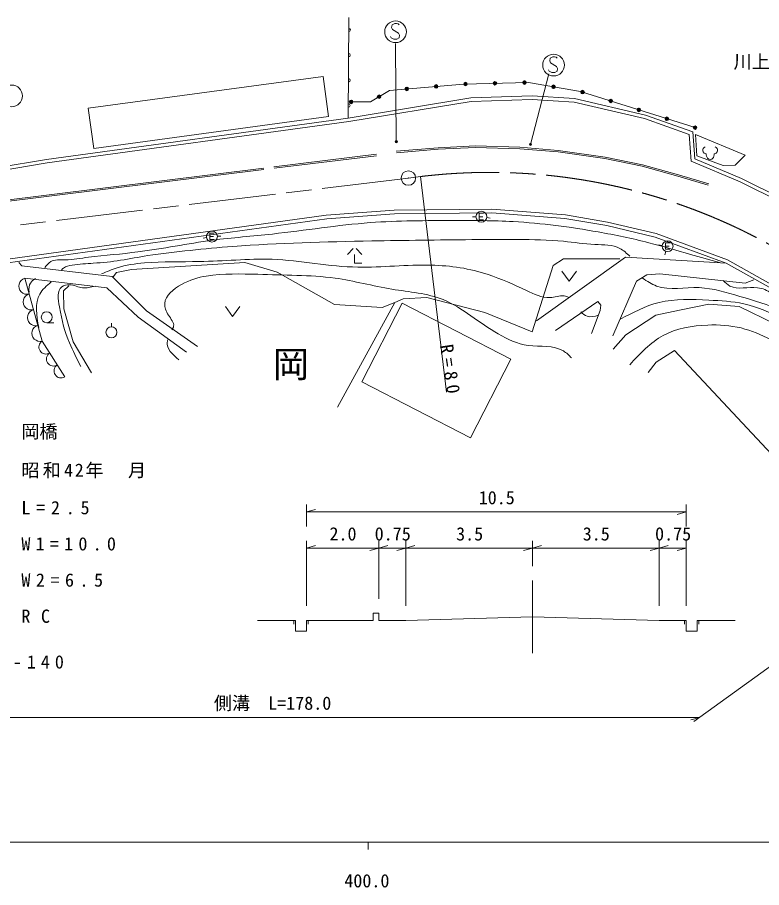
# Model space of a CAD drawing. Units: millimetres, scale not verified. Extents: x 40000 to 680000, y 20000 to 380000.
# Drawn here: x 419546 to 522396, y 198715 to 318946 of the extents above; entities that cross this region are included whole.
import ezdxf
from ezdxf.enums import TextEntityAlignment as Align

# ---------------------------------------------------------------- set-up
doc = ezdxf.new("R2010")
doc.units = ezdxf.units.MM
doc.header["$LTSCALE"] = 1000
doc.linetypes.add('CHAIN', pattern=[18.5, 12, -1.5, 3.5, -1.5])
for name, color, linetype, lineweight in [('M-BGD', 7, 'Continuous', 13), ('M-BMK', 2, 'CHAIN', 13), ('M-BMK-SRVR', 3, 'Continuous', 13), ('M-STR-HTXT', 7, 'Continuous', 13), ('M-STR-STR1', 1, 'Continuous', 13), ('M-STR-STRC', 7, 'Continuous', 13), ('M-TTL-BAND', 7, 'Continuous', 13)]:
    doc.layers.add(name, color=color, linetype=linetype, lineweight=lineweight)
doc.layers.add('M-BMK-HTXT', color=7, linetype='Continuous')
doc.styles.add('ＭＳ ゴシック', font='')
doc.styles.get('ＭＳ ゴシック').set_extended_font_data('MS Gothic')

msp = doc.modelspace()

# ---------------------------------------------------------------- linework, layer by layer
at = {"layer": 'M-BGD'}
for p, q in [((465333, 318946), (465265, 305039)), ((429340, 306393), (461788, 310790)), ((461788, 310790), (462539, 305251)), ((470959, 308865), (481192, 309736)), ((481192, 309736), (490192, 309953)), ((490192, 309953), (497376, 308719)), ((465265, 305039), (482222, 307820)), ((468347, 307268), (470959, 308865)), ((482222, 307820), (490697, 308088)), ((490697, 308088), (496543, 307742)), ((497376, 308719), (513197, 303712)), ((465345, 304545), (482270, 307322)), ((465662, 307268), (468347, 307268)), ((482270, 307322), (490690, 307588)), ((490690, 307588), (496471, 307246)), ((496471, 307246), (506207, 304964)), ((496543, 307742), (506349, 305444)), ((430090, 300855), (429340, 306393)), ((506349, 305444), (512882, 303119)), ((423571, 299334), (465278, 305041)), ((423647, 298840), (465345, 304545)), ((462539, 305251), (430090, 300855)), ((506207, 304964), (512407, 302758)), ((512882, 303119), (513150, 299410)), ((512407, 302758), (512673, 299068)), ((513245, 302771), (520126, 299891)), ((513245, 302771), (513464, 299803)), ((471907, 300450), (477696, 300932)), ((471924, 300250), (477709, 300732)), ((477696, 300932), (482862, 301192)), ((477709, 300732), (482864, 300992)), ((482862, 301192), (488995, 301006)), ((482864, 300992), (488983, 300806)), ((488983, 300806), (494263, 300361)), ((488995, 301006), (494286, 300560)), ((514335, 300846), (514295, 300686)), ((514295, 300686), (514295, 300526)), ((514455, 300966), (514335, 300846)), ((514615, 301046), (514455, 300966)), ((516135, 300966), (515975, 301046)), ((516255, 300846), (516135, 300966)), ((516295, 300686), (516255, 300846)), ((516295, 300526), (516295, 300686)), ((454988, 298298), (469155, 300041)), ((455012, 298099), (469179, 299842)), ((494263, 300361), (500753, 299434)), ((494286, 300560), (500787, 299631)), ((500753, 299434), (505908, 298396)), ((500787, 299631), (505955, 298591)), ((513150, 299410), (519628, 296670)), ((517092, 298484), (513464, 299803)), ((514295, 300526), (514335, 300366)), ((514335, 300366), (514455, 300206)), ((514455, 300206), (514575, 300126)), ((514575, 300126), (514735, 300086)), ((514735, 300086), (514735, 299966)), ((514735, 299966), (514775, 299766)), ((514775, 299766), (514855, 299606)), ((514855, 299606), (514935, 299486)), ((514935, 299486), (515095, 299366)), ((515495, 299366), (515655, 299486)), ((515655, 299486), (515735, 299606)), ((515735, 299606), (515815, 299766)), ((515815, 299766), (515855, 299966)), ((515855, 300086), (516015, 300126)), ((515855, 299966), (515855, 300086)), ((516015, 300126), (516135, 300206)), ((516135, 300206), (516255, 300366)), ((516255, 300366), (516295, 300526)), ((520126, 299891), (518763, 298550)), ((403209, 295853), (423571, 299334)), ((403627, 295417), (423647, 298840)), ((505908, 298396), (510841, 297024)), ((505955, 298591), (510898, 297215)), ((512673, 299068), (519419, 296216)), ((515095, 299366), (515295, 299326)), ((515295, 299326), (515495, 299366)), ((518763, 298550), (517092, 298484)), ((394948, 290825), (453593, 298124)), ((394972, 290627), (453618, 297926)), ((510841, 297024), (515032, 295763)), ((510898, 297215), (515089, 295954)), ((519419, 296216), (525238, 293325)), ((519628, 296670), (525470, 293768)), ((462240, 291613), (471624, 292326)), ((471624, 292326), (485120, 292436)), ((485120, 292436), (495282, 291667)), ((396382, 282532), (462240, 291613)), ((396450, 282036), (462293, 291115)), ((462293, 291115), (471645, 291826)), ((471645, 291826), (485103, 291936)), ((482919, 291397), (482419, 291392)), ((483969, 291885), (483369, 291885)), ((483369, 291885), (483369, 290985)), ((483369, 291405), (483879, 291405)), ((483369, 290985), (483969, 290985)), ((484409, 291282), (484902, 291200)), ((485103, 291936), (495221, 291170)), ((495221, 291170), (501019, 290186)), ((495282, 291667), (501119, 290676)), ((501019, 290186), (507691, 288599)), ((501119, 290676), (507836, 289079)), ((446732, 289143), (446132, 289143)), ((446132, 289143), (446132, 288243)), ((446132, 288663), (446642, 288663)), ((447181, 288705), (447680, 288734)), ((507691, 288599), (517485, 284990)), ((507836, 289079), (517694, 285445)), ((445693, 288532), (445201, 288445)), ((446132, 288243), (446732, 288243)), ((508660, 287440), (508165, 287509)), ((509703, 287816), (509103, 287816)), ((509103, 287816), (509103, 286916)), ((465951, 287010), (465151, 286170)), ((466151, 286170), (466151, 284970)), ((466351, 287010), (467151, 286170)), ((509180, 286620), (509031, 286142)), ((509103, 287336), (509613, 287336)), ((509103, 286916), (509703, 286916)), ((420152, 284608), (419738, 285078)), ((450982, 285081), (435312, 284125)), ((455424, 283743), (450982, 285081)), ((466151, 284970), (467151, 284970)), ((503590, 285815), (491265, 277025)), ((495039, 285577), (493606, 284669)), ((502826, 285577), (495039, 285577)), ((517485, 284990), (503590, 285815)), ((517485, 284990), (524157, 281271)), ((517694, 285445), (524426, 281693)), ((432631, 283145), (420152, 284608)), ((435312, 284125), (433258, 283695)), ((493606, 284669), (490692, 275497)), ((494798, 283868), (495798, 282508)), ((495798, 282508), (496798, 283868)), ((420566, 282897), (431913, 281599)), ((422968, 274228), (420566, 282897)), ((437379, 278424), (432631, 283145)), ((433258, 283695), (432780, 283122)), ((463355, 279300), (455424, 283743)), ((505119, 282519), (506552, 283379)), ((506552, 283379), (508320, 283522)), ((508320, 283522), (520120, 282233)), ((520120, 282233), (521314, 282710)), ((425901, 281163), (426666, 281880)), ((431913, 281599), (436247, 277513)), ((501823, 274971), (505119, 282519)), ((425949, 278679), (425901, 281163)), ((476121, 280226), (472873, 280083)), ((484147, 278172), (476121, 280226)), ((448290, 279002), (449290, 277642)), ((449290, 277642), (450290, 279002)), ((469959, 278870), (463355, 279300)), ((471726, 279557), (463796, 265112)), ((467133, 268616), (472723, 279455)), ((471726, 279557), (469959, 278870)), ((472873, 280083), (471726, 279557)), ((472723, 279455), (487742, 271710)), ((493893, 275688), (499769, 279701)), ((499769, 279701), (500199, 279175)), ((500199, 279175), (500103, 278459)), ((511056, 278478), (515085, 279338)), ((515085, 279338), (519295, 279022)), ((519295, 279022), (524229, 276622)), ((427239, 274141), (425949, 278679)), ((444419, 273455), (437379, 278424)), ((490692, 275497), (484147, 278172)), ((500103, 278459), (498909, 275258)), ((503632, 275083), (507797, 277799)), ((507797, 277799), (511056, 278478)), ((423603, 276768), (424603, 276768)), ((432543, 276198), (432543, 276718)), ((436247, 277513), (442901, 272682)), ((426115, 269286), (422968, 274228)), ((429771, 269841), (427239, 274141)), ((501867, 273092), (503632, 275083)), ((510377, 272906), (507842, 271322)), ((525813, 256384), (510377, 272906)), ((487742, 271710), (482151, 260870)), ((507842, 271322), (506711, 269874)), ((482151, 260870), (467133, 268616)), ((459485, 248625), (459485, 251625)), ((511985, 251625), (511985, 248625)), ((459485, 250625), (460735, 250975)), ((459485, 250625), (511985, 250625)), ((511985, 250625), (510735, 250275)), ((459485, 237625), (459485, 246625)), ((469485, 246625), (469485, 238625)), ((473235, 246625), (473235, 237625)), ((490735, 246625), (490735, 243125)), ((508235, 246625), (508235, 237625)), ((511985, 246625), (511985, 237625)), ((459485, 245625), (460735, 245975)), ((459485, 245625), (469485, 245625)), ((469485, 245625), (468235, 245275)), ((469485, 245625), (470735, 245975)), ((469485, 245625), (473235, 245625)), ((473235, 245625), (471985, 245275)), ((473235, 245625), (474485, 245975)), ((473235, 245625), (490735, 245625)), ((490735, 245625), (489485, 245275)), ((490735, 245625), (491985, 245975)), ((490735, 245625), (508235, 245625)), ((508235, 245625), (506985, 245275)), ((508235, 245625), (509485, 245975)), ((508235, 245625), (511985, 245625)), ((511985, 245625), (510735, 245275)), ((490735, 236125), (490735, 241125)), ((468735, 236625), (469485, 236625)), ((468735, 235625), (468735, 236625)), ((469485, 236625), (469485, 235625)), ((473235, 235625), (490735, 236125)), ((490735, 236125), (508235, 235625)), ((490735, 236125), (490735, 231125)), ((457735, 235625), (452735, 235625)), ((457735, 235625), (457985, 235625)), ((457735, 235625), (457735, 235125)), ((457985, 235625), (457985, 234125)), ((459485, 234125), (459485, 235625)), ((459485, 235625), (459735, 235625)), ((459735, 235625), (459735, 235125)), ((459735, 235625), (468735, 235625)), ((469485, 235625), (473235, 235625)), ((508235, 235625), (511735, 235625)), ((511735, 235625), (511985, 235625)), ((511735, 235625), (511735, 235125)), ((511985, 235625), (511985, 234125)), ((513485, 234125), (513485, 235625)), ((513485, 235625), (513735, 235625)), ((513735, 235625), (513735, 235125)), ((513735, 235625), (518735, 235625)), ((457985, 234125), (459485, 234125)), ((511985, 234125), (513485, 234125))]:
    msp.add_line(p, q, dxfattribs=at)
for centre, radius in [((473354, 309068), 250), ((473354, 309068), 220), ((473354, 309068), 190), ((473354, 309068), 160), ((473354, 309068), 130), ((473354, 309068), 100), ((473354, 309068), 70), ((473354, 309068), 40), ((473354, 309068), 10), ((477415, 309414), 250), ((477415, 309414), 220), ((477415, 309414), 190), ((477415, 309414), 160), ((477415, 309414), 130), ((477415, 309414), 100), ((477415, 309414), 70), ((477415, 309414), 40), ((477415, 309414), 10), ((481476, 309742), 250), ((481476, 309742), 220), ((481476, 309742), 190), ((481476, 309742), 160), ((481476, 309742), 130), ((481476, 309742), 100), ((481476, 309742), 70), ((481476, 309742), 40), ((481476, 309742), 10), ((485550, 309841), 250), ((485550, 309841), 220), ((485550, 309841), 190), ((485550, 309841), 160), ((485550, 309841), 130), ((485550, 309841), 100), ((485550, 309841), 70), ((485550, 309841), 40), ((485550, 309841), 10), ((489625, 309940), 250), ((489625, 309940), 220), ((489625, 309940), 190), ((489625, 309940), 160), ((489625, 309940), 130), ((489625, 309940), 100), ((489625, 309940), 70), ((489625, 309940), 40), ((489625, 309940), 10), ((493649, 309359), 250), ((493649, 309359), 220), ((493649, 309359), 190), ((493649, 309359), 160), ((493649, 309359), 130), ((493649, 309359), 100), ((493649, 309359), 70), ((493649, 309359), 40), ((493649, 309359), 10), ((469533, 307993), 250), ((469533, 307993), 220), ((469533, 307993), 190), ((469533, 307993), 160), ((469533, 307993), 130), ((469533, 307993), 100), ((469533, 307993), 70), ((469533, 307993), 40), ((469533, 307993), 10), ((497656, 308631), 250), ((497656, 308631), 220), ((497656, 308631), 190), ((497656, 308631), 160), ((497656, 308631), 130), ((497656, 308631), 100), ((497656, 308631), 70), ((497656, 308631), 40), ((497656, 308631), 10), ((465662, 307268), 250), ((465662, 307268), 220), ((465662, 307268), 190), ((465662, 307268), 160), ((465662, 307268), 130), ((465662, 307268), 100), ((465662, 307268), 70), ((465662, 307268), 40), ((465662, 307268), 10), ((501541, 307401), 250), ((501541, 307401), 220), ((501541, 307401), 190), ((501541, 307401), 160), ((501541, 307401), 130), ((501541, 307401), 100), ((501541, 307401), 70), ((501541, 307401), 40), ((501541, 307401), 10), ((505427, 306171), 250), ((505427, 306171), 220), ((505427, 306171), 190), ((505427, 306171), 160), ((505427, 306171), 130), ((505427, 306171), 100), ((505427, 306171), 70), ((505427, 306171), 40), ((505427, 306171), 10), ((509312, 304942), 250), ((509312, 304942), 220), ((509312, 304942), 190), ((509312, 304942), 160), ((509312, 304942), 130), ((509312, 304942), 100), ((509312, 304942), 70), ((509312, 304942), 40), ((509312, 304942), 10), ((513197, 303712), 250), ((513197, 303712), 220), ((513197, 303712), 190), ((513197, 303712), 160), ((513197, 303712), 130), ((513197, 303712), 100), ((513197, 303712), 70), ((513197, 303712), 40), ((513197, 303712), 10), ((483669, 291405), 750), ((446432, 288663), 750), ((509403, 287336), 750), ((423603, 277528), 760), ((432543, 275438), 760)]:
    msp.add_circle(centre, radius, dxfattribs=at)
for centre, radius, start, end in [((465324, 317207), 250, 269.7191, 89.7191), ((465307, 313730), 250, 269.7191, 89.7191), ((465290, 310254), 250, 269.7191, 89.7191), ((465273, 306777), 250, 269.7191, 89.7191), ((420866, 281813), 1124, 105.48646, 285.48646), ((421467, 279646), 1124, 105.48646, 285.48646), ((422067, 277478), 1124, 105.48646, 285.48646), ((422668, 275311), 1124, 105.48646, 285.48646), ((423493, 273404), 976, 122.4919, 302.4919), ((424542, 271757), 976, 122.4919, 302.4919), ((425591, 270109), 976, 122.4919, 302.4919)]:
    msp.add_arc(centre, radius, start, end, dxfattribs=at)
for points, knots in [([(423347, 284395), (423596, 284710), (423846, 285025), (424159, 285207), (424698, 285521), (425427, 285445), (426118, 285446), (427263, 285448), (428305, 285663), (429366, 285828), (431643, 286075), (433927, 286254), (436198, 286545), (439640, 286988), (443048, 287692), (446488, 288156), (449248, 288517), (452029, 288717), (454800, 289016), (459312, 289514), (463800, 290242), (468320, 290593), (472160, 290870), (476021, 290870), (479881, 290879), (482606, 290883), (485330, 290879), (488050, 290736), (491994, 290512), (495923, 289995), (499816, 289303), (502159, 288887), (504490, 288413), (506791, 287822), (508729, 287324), (510645, 286743), (512572, 286198), (513906, 285820), (515245, 285459), (516584, 285099)], [0, 0, 0, 0, 1, 1, 1, 2, 2, 2, 3, 3, 3, 4, 4, 4, 5, 5, 5, 6, 6, 6, 7, 7, 7, 8, 8, 8, 9, 9, 9, 10, 10, 10, 11, 11, 11, 12, 12, 12, 13, 13, 13, 13]), ([(425600, 283992), (425700, 284105), (425801, 284218), (425916, 284309), (426237, 284563), (426669, 284650), (427093, 284717), (428101, 284874), (429066, 284910), (430036, 284988), (432583, 285099), (435057, 285620), (437550, 286029), (441458, 286585), (445385, 287000), (449319, 287297), (455701, 287796), (462109, 287931), (468512, 288066), (473122, 288138), (477727, 288188), (482340, 288247), (486568, 288284), (490800, 288328), (495015, 288021), (496446, 287866), (497863, 287642), (499360, 287568), (500554, 287510), (501800, 287546), (502801, 287025), (503311, 286760), (503757, 286349), (504204, 285939)], [0, 0, 0, 0, 1, 1, 1, 2, 2, 2, 3, 3, 3, 4, 4, 4, 5, 5, 5, 6, 6, 6, 7, 7, 7, 8, 8, 8, 9, 9, 9, 10, 10, 10, 11, 11, 11, 11]), ([(431163, 283494), (431879, 283806), (432596, 284118), (433336, 284354), (434546, 284740), (435820, 284925), (437093, 285033), (439630, 285250), (442163, 285166), (444698, 285214), (448060, 285259), (451408, 285627), (454747, 285531), (458704, 285348), (462640, 284506), (466607, 284445), (469977, 284373), (473357, 284818), (476747, 284717), (479414, 284642), (482097, 284278), (484599, 283404), (486402, 282828), (488115, 282033), (489895, 281231), (490951, 280707), (492027, 280142), (493155, 280235), (493803, 280289), (494469, 280561), (495101, 280461), (495346, 280423), (495586, 280329), (495825, 280235)], [0, 0, 0, 0, 1, 1, 1, 2, 2, 2, 3, 3, 3, 4, 4, 4, 5, 5, 5, 6, 6, 6, 7, 7, 7, 8, 8, 8, 9, 9, 9, 10, 10, 10, 11, 11, 11, 11]), ([(421150, 281003), (421141, 281457), (421133, 281911), (421341, 282245), (421497, 282498), (421777, 282682), (422057, 282866)], [0, 0, 0, 0, 1, 1, 1, 2, 2, 2, 2]), ([(440895, 275758), (440998, 275933), (441102, 276108), (441137, 276281), (441239, 276790), (440751, 277283), (440412, 277812), (440074, 278337), (439884, 278898), (439928, 279423), (439954, 280504), (441110, 281421), (442224, 282041), (443380, 282689), (444493, 283008), (445648, 283209), (448055, 283582), (450406, 283499), (452777, 283451), (456381, 283308), (459935, 283376), (463450, 282927), (466076, 282525), (468653, 281853), (471304, 281397), (473714, 281009), (476203, 280844), (478393, 279947), (481104, 278840), (483371, 276675), (486005, 275234), (487289, 274469), (488640, 273830), (490142, 273623), (491811, 273394), (493665, 273698), (495015, 272858), (495422, 272605), (495782, 272248), (496143, 271891)], [0, 0, 0, 0, 1, 1, 1, 2, 2, 2, 3, 3, 3, 4, 4, 4, 5, 5, 5, 6, 6, 6, 7, 7, 7, 8, 8, 8, 9, 9, 9, 10, 10, 10, 11, 11, 11, 12, 12, 12, 13, 13, 13, 13]), ([(505941, 282919), (506575, 282501), (507209, 282083), (507887, 281832), (509680, 281170), (511785, 281672), (513772, 281606), (515710, 281541), (517536, 280936), (519385, 280384), (521338, 279848), (523285, 279276), (525089, 278392), (526603, 277642), (528019, 276686), (529344, 275631), (531792, 273644), (533872, 271283), (536134, 269067), (538692, 266463), (541423, 264072), (543693, 261191), (544878, 259567), (545849, 257815), (546726, 255849), (547079, 255059), (547417, 254234), (547315, 253450), (547244, 252907), (546963, 252384), (546681, 251861)], [0, 0, 0, 0, 1, 1, 1, 2, 2, 2, 3, 3, 3, 4, 4, 4, 5, 5, 5, 6, 6, 6, 7, 7, 7, 8, 8, 8, 9, 9, 9, 10, 10, 10, 10]), ([(517077, 282598), (517380, 282304), (517684, 282010), (518027, 281828), (519097, 281260), (520554, 281771), (521830, 281602), (522525, 281510), (523166, 281215), (523776, 280878), (525859, 279827), (527515, 278116), (529253, 276532), (531905, 274057), (534739, 271932), (537401, 269561), (539114, 267984), (540783, 266357), (542335, 264627), (544127, 262630), (545764, 260495), (547360, 258335), (549258, 255766), (551098, 253160), (552938, 250554)], [0, 0, 0, 0, 1, 1, 1, 2, 2, 2, 3, 3, 3, 4, 4, 4, 5, 5, 5, 6, 6, 6, 7, 7, 7, 8, 8, 8, 8]), ([(422487, 276083), (422196, 277768), (421906, 279453), (422630, 280717), (422990, 281343), (423598, 281866), (424207, 282389)], [0, 0, 0, 0, 1, 1, 1, 2, 2, 2, 2]), ([(428315, 270732), (427751, 271823), (427186, 272914), (426739, 273981), (426100, 275505), (425699, 276981), (425353, 278949), (425166, 280014), (424996, 281223), (425688, 281720), (425960, 281921), (426362, 282018), (426739, 282007), (427384, 281988), (427955, 281652), (428554, 281577), (429111, 281506), (429693, 281661), (430274, 281816)], [0, 0, 0, 0, 1, 1, 1, 2, 2, 2, 3, 3, 3, 4, 4, 4, 5, 5, 5, 6, 6, 6, 6]), ([(502796, 277202), (504567, 278147), (506338, 279092), (508228, 279556), (510428, 280096), (512788, 279986), (515109, 279873), (516742, 279794), (518355, 279713), (519928, 279375), (521904, 278929), (523805, 278115), (525542, 277067), (528110, 275495), (530298, 273409), (532467, 271318), (535048, 268678), (537453, 266029), (540117, 263351), (541792, 261667), (543570, 259971), (544327, 257828), (544638, 256947), (544777, 255991), (544916, 255034)], [0, 0, 0, 0, 1, 1, 1, 2, 2, 2, 3, 3, 3, 4, 4, 4, 5, 5, 5, 6, 6, 6, 7, 7, 7, 8, 8, 8, 8]), ([(497410, 278243), (497685, 278003), (497960, 277762), (498270, 277655), (498743, 277492), (499299, 277641), (499854, 277791)], [0, 0, 0, 0, 1, 1, 1, 2, 2, 2, 2]), ([(504176, 270964), (505601, 272498), (507026, 274032), (508793, 274993), (510616, 275984), (512803, 276364), (514949, 276441), (516522, 276498), (518073, 276392), (519566, 276034), (522419, 275322), (525040, 273789), (527307, 271915), (529419, 270089), (531150, 267953), (533237, 266121), (535930, 263611), (539106, 261707), (541521, 258833), (542481, 257615), (543231, 256271), (543784, 254532), (544020, 253816), (544222, 253037), (543920, 252495), (543638, 251969), (542923, 251621), (542245, 251590), (541078, 251537), (540020, 252422), (539031, 252224), (538615, 252140), (538212, 251865), (537809, 251590)], [0, 0, 0, 0, 1, 1, 1, 2, 2, 2, 3, 3, 3, 4, 4, 4, 5, 5, 5, 6, 6, 6, 7, 7, 7, 8, 8, 8, 9, 9, 9, 10, 10, 10, 11, 11, 11, 11]), ([(441862, 271650), (440983, 272400), (440104, 273150), (440251, 274066), (440274, 274211), (440323, 274360), (440371, 274509)], [0, 0, 0, 0, 1, 1, 1, 2, 2, 2, 2])]:
    msp.add_open_spline(points, degree=3, knots=knots, dxfattribs=at)
at = {"layer": 'M-BMK'}
for p, q in [((473578, 296756), (374297, 284794)), ((475240, 296956), (473578, 296756))]:
    msp.add_line(p, q, dxfattribs=at)
msp.add_arc((484810, 217531), 80000, 36.04672, 96.87045, dxfattribs=at)
at = {"layer": 'M-BMK-SRVR'}
msp.add_line((557379, 253772), (513045, 221643), dxfattribs=at)
for radius in [1000, 40]:
    msp.add_circle((473578, 296756), radius, dxfattribs=at)
at = {"layer": 'M-STR-HTXT'}
for p, q in [((475240, 296956), (478829, 267172)), ((396450, 222238), (513866, 222238)), ((513866, 222238), (512616, 221888))]:
    msp.add_line(p, q, dxfattribs=at)
at = {"layer": 'M-STR-STRC'}
for p, q in [((471329, 317919), (471269, 317559)), ((471269, 317559), (471389, 317259)), ((471689, 318099), (471329, 317919)), ((471929, 318099), (471689, 318099)), ((472169, 318039), (471929, 318099)), ((472289, 317919), (472169, 318039)), ((471209, 316119), (471089, 316299)), ((471389, 317259), (472229, 316779)), ((472229, 316779), (472349, 316479)), ((472349, 316479), (472289, 316119)), ((471569, 315939), (471209, 316119)), ((471989, 315939), (471569, 315939)), ((471911, 301775), (471809, 315329)), ((472289, 316119), (471989, 315939)), ((493172, 313322), (493112, 312962)), ((493112, 312962), (493232, 312662)), ((493532, 313502), (493172, 313322)), ((493232, 312662), (494072, 312182)), ((493772, 313502), (493532, 313502)), ((494012, 313442), (493772, 313502)), ((494132, 313322), (494012, 313442)), ((493052, 311522), (492932, 311702)), ((493412, 311342), (493052, 311522)), ((494132, 311522), (493832, 311342)), ((494072, 312182), (494192, 311882)), ((494192, 311882), (494132, 311522)), ((490460, 301405), (493006, 311151)), ((493832, 311342), (493412, 311342))]:
    msp.add_line(p, q, dxfattribs=at)
for centre, radius in [((471809, 316959), 1500), ((493652, 312362), 1500), ((418745, 308093), 1500), ((471911, 301775), 150), ((471911, 301775), 90), ((471911, 301775), 30), ((490460, 301405), 150), ((490460, 301405), 90), ((490460, 301405), 30)]:
    msp.add_circle(centre, radius, dxfattribs=at)
at = {"layer": 'M-TTL-BAND'}
for p, q in [((40000, 205000), (579000, 205000)), ((468000, 205000), (468000, 204000))]:
    msp.add_line(p, q, dxfattribs=at)

# ---------------------------------------------------------------- texts
at = {"layer": 'M-BGD', "style": 'ＭＳ ゴシック'}
for s, p in [('川上特別養護老人ホ－ム', (518524, 311364)), ('10.5', (483297, 251125)), ('2.0', (462672, 246125)), ('0.75', (468922, 246125)), ('3.5', (480172, 246125)), ('3.5', (497672, 246125)), ('0.75', (507672, 246125))]:
    msp.add_text(s, height=1833, dxfattribs=at).set_placement(p, align=Align.BOTTOM_LEFT)
at = {"layer": 'M-BMK-HTXT', "style": 'ＭＳ ゴシック'}
msp.add_text('岡', height=3666, dxfattribs=at).set_placement((454831, 268118), align=Align.BOTTOM_LEFT)
at = {"layer": 'M-STR-HTXT', "color": 1, "style": 'ＭＳ ゴシック'}
msp.add_text('岡橋', height=1833, dxfattribs=at).set_placement((420095, 260267), align=Align.BOTTOM_LEFT)
at = {"layer": 'M-STR-HTXT', "style": 'ＭＳ ゴシック'}
msp.add_text('側溝\u3000L=178.0', height=1833, dxfattribs=at).set_placement((446698, 222738), align=Align.BOTTOM_LEFT)
at = {"layer": 'M-STR-HTXT', "insert": (477900, 273633), "char_height": 1833, "attachment_point": 7, "rotation": 278.6, "style": 'ＭＳ ゴシック'}
msp.add_mtext('\\T1.5;R=80', dxfattribs=at)
at = {"layer": 'M-STR-HTXT', "color": 1, "char_height": 1833, "attachment_point": 7, "style": 'ＭＳ ゴシック'}
for s, insert in [('\\T1.18;昭和42年\\~\\~月', (420095, 255267)), ('\\T1.64;L=2.5', (420095, 250267)), ('\\T1.58;W1=10.0', (420095, 245267)), ('\\T1.61;W2=6.5', (420095, 240267)), ('\\T2.17;RC', (420095, 235267))]:
    msp.add_mtext(s, dxfattribs=dict(at, insert=insert))
at = {"layer": 'M-STR-STR1', "insert": (409260, 228953), "char_height": 1833, "attachment_point": 7, "style": 'ＭＳ ゴシック'}
msp.add_mtext('\\T1.55;67-NO-140', dxfattribs=at)
at = {"layer": 'M-TTL-BAND', "style": 'ＭＳ ゴシック'}
msp.add_text('400.0', height=1833, dxfattribs=at).set_placement((467844, 198195), align=Align.BOTTOM_CENTER)

doc.saveas('drawing.dxf')
